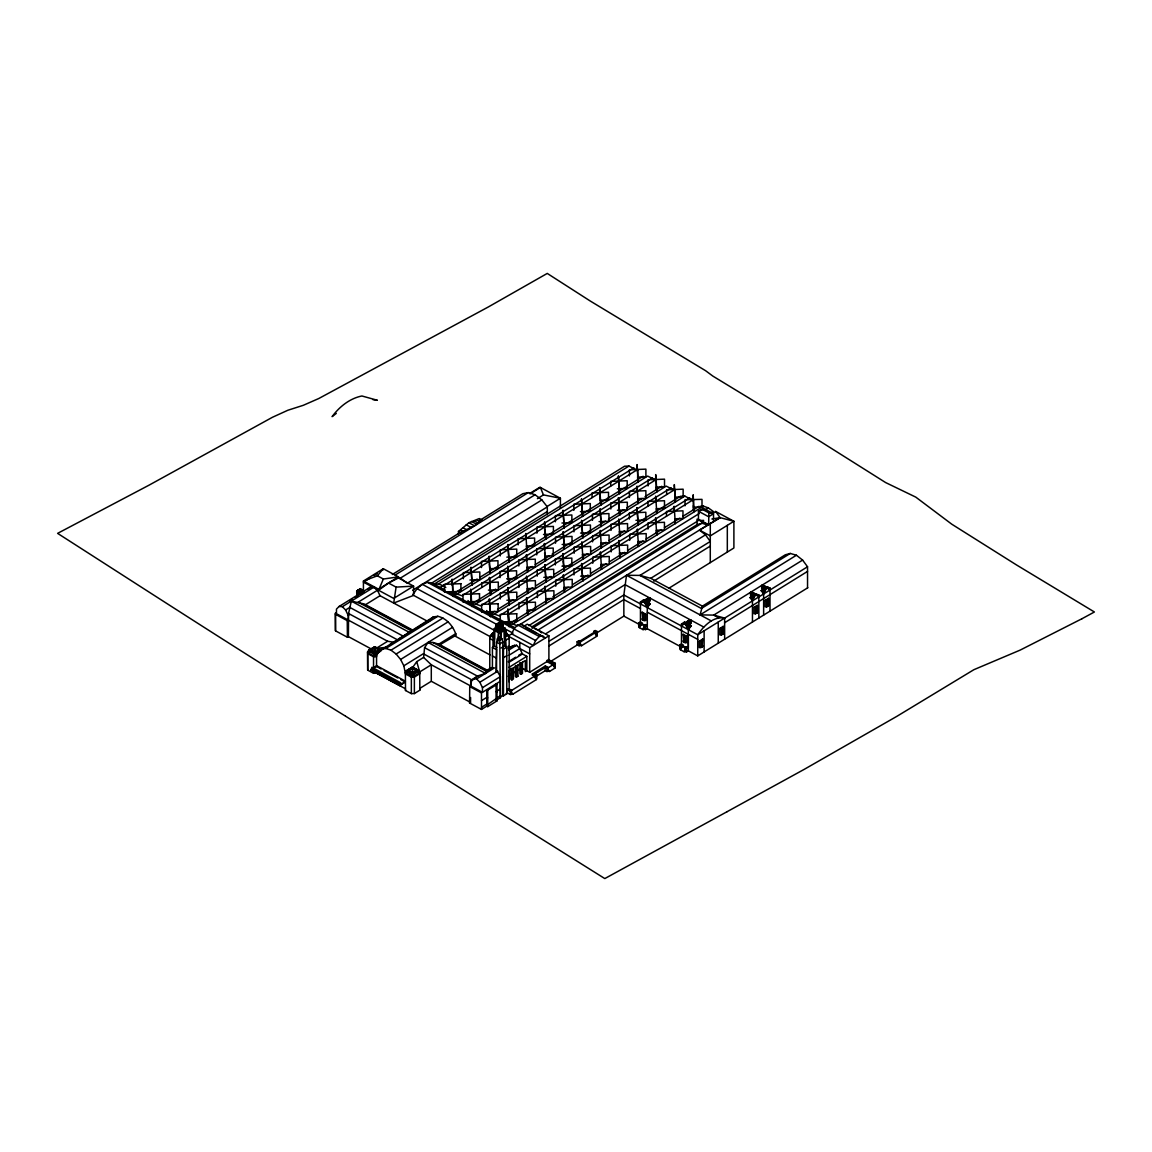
<?xml version="1.0" encoding="UTF-8"?>
<svg xmlns="http://www.w3.org/2000/svg" width="1152" height="1152" viewBox="0 0 1152 1152"><rect width="100%" height="100%" fill="white"/><g stroke="black" fill="none" stroke-linecap="round" stroke-linejoin="round"><path stroke-width="1.5" d="M374.4 656.222L374.4 654.25C388.224 649.195 374.285 646.949 369.144 650.189L368.554 653.083L374.4 656.222L374.645 646.776L380.448 649.958L374.99 653.342L369.144 650.189M381.082 650.851L375.638 654.221L375.624 656.208L374.99 655.862M406.368 673.43L406.325 670.752L411.782 667.368L418.896 671.198L418.896 673.186L418.853 670.493L412.459 667.138L406.958 670.55L406.368 673.43L412.805 676.224L412.459 667.138L406.368 671.458L412.214 674.597L418.853 670.493M452.088 585.23L452.088 579.11L453.24 596.563L452.664 591.667M470.707 595.253L470.707 589.133L471.859 606.586L470.707 596.794M489.154 562.291L489.154 556.171L490.306 573.61L489.154 563.818M507.758 572.314L507.758 566.194L508.91 583.632L507.758 573.84M525.787 538.07L525.787 533.477L526.939 550.93L526.363 546.034L534.6 545.702L534.6 538.042L518.126 538.718L518.126 544.838M526.608 603.734L526.608 597.614L527.76 615.053L527.184 610.171L535.421 609.826L535.421 602.179L518.947 602.842L518.947 608.962M526.579 580.68L526.579 576.086L527.731 593.525L527.155 588.629L535.392 588.298L535.392 580.651L518.918 581.314L518.918 587.434M526.478 560.722L526.478 554.602L527.63 572.054L527.054 567.158L535.291 566.827L535.291 559.166L518.803 559.829L518.803 565.963M544.406 549.619L544.406 543.499L545.558 560.952L544.594 552.787M544.579 526.435L544.579 521.842L545.731 539.294L544.579 529.502M545.083 592.301L545.083 586.181L546.235 603.619L545.659 598.723L553.91 598.392L553.91 590.731L537.422 591.408L537.422 597.528M563.026 559.642L563.026 553.522L564.163 570.974L563.026 561.182M563.4 579.427L563.4 574.834L564.552 592.272L563.976 587.376L572.213 587.045L572.213 579.398L555.739 580.061L555.739 586.181M581.818 548.006L581.818 541.886L582.97 559.339L582.394 554.443L590.63 554.098L590.63 546.451L574.157 547.114L574.157 553.234M599.702 493.848L599.702 487.728L600.854 505.166L599.702 495.374M600.278 536.587L600.278 530.467L601.43 547.906L600.854 543.01L609.091 542.678L609.091 535.032L592.618 535.694L592.618 541.814M600.422 556.502L600.422 551.909L601.574 569.347L600.998 564.451L609.25 564.12L609.25 556.474L592.762 557.136L592.762 563.256M618.739 525.154L618.739 519.034L619.891 536.472L619.315 531.576L627.552 531.245L627.552 523.598L611.064 524.261L611.064 530.381M618.826 545.112L618.826 540.518L619.978 557.957L619.402 553.061L627.638 552.73L627.638 545.083L611.165 545.746L611.165 551.866M637.07 490.723L637.07 486.13L638.222 503.582L637.646 498.686L645.883 498.341L645.883 490.694L629.41 491.357L629.41 497.477M637.085 470.693L637.085 464.573L638.237 482.026L637.661 477.13L645.898 476.784L645.898 469.138L629.424 469.8L629.424 475.92M637.358 535.176L637.358 529.056L638.51 546.494L637.934 541.598L646.171 541.267L646.171 533.621L629.683 534.283L629.683 540.403M655.618 523.858L655.618 517.738L656.77 535.176L656.194 530.28L664.445 529.949L664.445 522.302L647.957 522.965L647.957 529.085M655.675 502.286L655.675 496.166L656.827 513.605L656.251 508.709L664.488 508.378L664.488 500.731L648.014 501.394L648.014 505.987M655.704 479.189L655.704 474.595L656.856 492.048L656.28 487.152L664.517 486.806L664.517 479.16L648.043 479.822L648.043 485.942M674.165 512.381L674.165 506.261L675.317 523.714L674.741 518.818L682.978 518.472L682.978 510.826L666.49 511.488L666.49 516.082M674.309 490.738L674.309 484.618L675.461 502.056L674.885 497.16L683.136 496.829L683.136 489.182L666.648 489.845L666.648 494.438M685.008 505.814L685.008 499.694L702 499.378L702 507.024L693.504 507.182M681.48 623.981L682.776 624.686L685.771 622.843L684.461 622.138L681.48 623.981L681.48 643.882L679.709 644.976L680.299 649.685L684.058 651.715L686.563 651.917L686.563 648.576L688.32 647.482L688.32 634.32M669.067 588.125L733.896 547.992L733.896 521.28L720.13 517.651L710.294 523.728L710.28 562.608M496.987 684.389L496.987 700.891L496.066 700.402L496.066 683.899L496.987 684.389L487.714 690.12L486.792 689.63L486.792 706.147L481.493 709.43L469.57 703.022L469.742 686.592L470.722 685.987L471.528 680.861L478.037 675.821L485.554 673.416L485.683 671.098L491.27 667.642L493.013 667.757M469.57 703.022L470.549 702.418L470.606 697.493M492.854 634.522C492.394 631.843 495 634.478 493.819 635.746L491.645 635.285L492.437 633.37L493.992 633.974L493.819 635.011L491.645 634.536L492.883 633.254L492.941 635.976M499.738 639.648L499.68 636.912L500.962 638.15L500.616 639.418L498.442 638.942L498.758 631.714L504.274 629.352L504.216 628.33L504.518 639.115L506.146 639.979L509.17 638.107L508.334 634.939L505.958 633.658L504.85 627.682L504.922 635.674L506.117 636.322L508.334 634.939M506.146 646.819L504.936 629.006L504.893 635.17L506.966 635.486L507.125 633.715L506.016 632.995L505.987 634.262M708.84 512.856L713.52 513.734L708.653 516.744L698.458 511.243L702.936 509.674L708.84 512.856L708.653 524.693L698.458 519.206L698.458 511.243L703.31 508.234L713.52 513.734L713.52 521.683M494.05 634.147L493.33 633.355L491.803 634.018L492.941 634.622M504.878 634.853L506.016 632.995L506.088 635.717M642.11 612.187L642.845 613.843L645.754 614.16L645.754 620.597L642.845 620.294L642.11 612.187L645.754 614.16M642.053 619.531L642.11 618.638M683.136 634.277L683.87 635.933L686.779 636.25L686.779 642.686L683.87 642.384L683.136 634.277L686.779 636.25M683.078 641.621L683.136 640.728M496.541 625.594L496.742 624.038L498.816 622.987L503.035 624.874L503.366 627.696L500.645 629.381L496.742 628.862L495.648 627.854L495.835 625.018L500.299 623.405L502.013 623.938L502.2 625.478M495.648 627.854L495.835 625.018L497.837 623.347L501.638 624.514L503.366 627.696M807.538 587.909L807.538 566.77L802.598 560.088L796.435 555.235L790.272 553.45L785.318 554.803L702.418 606.139L650.75 578.318L639.965 575.41L626.515 575.28L623.851 594.979L623.851 616.118L596.765 632.894M398.938 638.928L413.078 630.302L364.075 603.922L351.317 601.142L348.581 613.512L348.394 636.638L347.414 637.243L335.491 630.835L335.434 613.152L335.491 630.835M648.878 602.971L650.376 599.011L649.8 598.003L646.632 598.982L641.765 602.611L640.454 601.906L640.454 621.806L638.698 622.886L638.698 626.141L639.274 627.61L643.046 629.626L647.294 628.747L647.294 605.592L650.29 603.734L648.878 602.971L645.883 604.829L643.824 601.704L642.125 601.776M682.776 624.686L684.835 623.794L686.894 626.904L689.89 625.061L691.056 622.886L690.826 620.078L687.658 621.058M724.637 639.245L724.637 618.091L713.722 615.11L700.085 614.88L702.418 606.139M484.33 669.341L487.814 670.536L438.797 644.155L432.965 642.485L428.069 642.456L424.584 647.669L423.605 657.418L431.294 664.776L482.458 692.323L482.458 687.686L479.851 682.258L476.597 678.96L473.328 678.744L470.722 681.365L470.722 685.987M388.512 583.042L396.086 587.117L393.71 603.058L413.597 595.382L413.597 586.109L398.462 577.958L388.512 583.042L378.576 590.27L363.427 582.134M501.206 648L504.518 645.941L506.779 647.165L506.779 693.821L506.146 693.475L507.182 692.842L510.307 694.512L512.842 694.181L536.472 679.536L536.818 674.842L534.931 673.834M536.386 676.181L545.112 670.781L549.518 671.458L554.962 668.088L555.307 663.307L548.309 659.549L546.912 661.608L529.704 672.264L522.907 668.606M550.382 661.608L577.138 645.034L581.558 645.71L596.794 636.278L597.139 631.498L595.253 630.475L593.856 631.354L593.856 632.549L578.606 641.981L579.485 642.456M702.936 509.674L703.31 508.234M489.773 669.139L489.773 638.496L490.608 635.299L493.531 633.6L492.034 635.789M496.066 700.402L500.4 697.723L500.4 676.584L496.57 669.917L496.57 642.168L497.405 638.957L500.126 637.013L500.616 639.418M753.682 598.104L755.597 594.907L757.526 595.728L758.851 594.907L750.658 592.243L751.219 596.779L753.682 598.104L752.458 598.853L752.458 622.008M764.842 591.192L766.771 587.995L768.686 588.816L770.011 587.995L761.832 585.331L762.379 589.867L764.842 591.192L763.632 591.941L763.632 615.096M400.838 679.565L405.389 682.013L399.701 685.541L370.872 670.018L376.56 666.49L376.56 656.698L378.115 651.96L433.325 616.91L437.803 616.291C446.933 618.307 453.499 626.587 456.192 635.17L439.315 645.106L481.234 667.67M429.725 620.914L430.099 619.776L414.504 629.424M498.83 639.446L498.902 637.229L500.789 637.632L498.946 638.122L499.234 637.027M521.438 624.283L523.742 626.4L527.299 624.197L548.899 635.818L529.704 647.698L508.118 636.077L511.675 633.874L513.979 628.906L517.709 624.874L521.438 624.283L545.342 638.021L539.165 634.709M543.038 635.904L539.294 636.494L535.565 640.526L533.261 645.494L511.675 633.874M398.462 577.958L398.462 576.878L383.342 579.024L378.576 590.27L393.71 598.421L413.597 586.109L396.086 587.117M499.925 637.502L498.83 638.698L500.616 638.669L499.68 636.912L498.442 638.942M639.274 627.61L642.024 623.765L640.454 621.806M643.046 629.626L644.04 625.68L645.797 624.586L647.294 625.406L645.538 626.486L645.538 629.827L644.04 627.926M680.299 649.685L683.05 645.854L681.48 643.882M684.058 651.715L686.002 648.374M529.704 653.875L519.811 648.547L516.557 645.25L512.438 646.042L511.272 647.971L508.118 646.272M492.437 633.37L493.762 633.974M491.645 635.285L492.854 633.787M493.819 635.746L494.669 628.531L494.525 639.317L493.013 640.253L493.013 647.078M498.442 638.194L500.962 638.15M504.878 634.118L506.002 633.096M416.736 661.666L412.315 667.944L405.389 672.221L405.504 690.494L411.35 693.634L414.374 693.576L419.832 690.192L419.717 671.933L416.736 661.666L423.605 657.418M445.234 590.198L431.856 582.998L427.435 582.307L422.266 584.309L417.096 588.715L412.675 594.878L490.781 636.941M536.472 679.536L532.296 674.035L545.342 665.957L548.467 667.642L546.998 671.803L546.998 668.549L552.888 664.834L554.962 668.088M577.138 645.034L577.138 641.779L578.606 640.872L580.493 641.88L579.024 646.056L579.024 642.802L594.72 633.024L596.794 636.278M640.454 603.907L643.45 600.048L644.76 600.754L646.632 598.982M647.294 607.594L650.29 603.734M681.48 625.997L684.461 622.138M688.32 629.683L691.315 625.824L689.89 625.061M724.637 618.091C713.002 616.046 703.8 626.098 697.738 634.752L697.738 655.891L688.32 650.822L686.563 651.917L685.051 650.016L685.051 647.77L686.808 646.675L688.32 647.482M392.328 574.502L458.957 533.246L474.523 525.773L481.867 519.941L479.29 518.558L468.893 522.734L458.482 531.446L458.482 534.053M383.314 569.822L383.314 568.728L363.427 581.04L377.352 575.798L383.314 568.728L398.462 576.878L378.576 589.19L363.427 581.04L363.427 591.394M699.293 641.174L702.158 640.757L702.691 639.072L699.293 641.174L699.293 647.626L702.158 647.194L702.691 639.072M719.813 628.474L722.678 628.042L723.211 626.357L719.813 628.474L719.813 634.91L721.354 634.954L723.37 633.701L723.37 627.25M754.013 607.291L756.893 606.874L757.411 605.189L754.013 607.291L754.013 613.742L755.554 613.771L757.584 612.518L757.584 606.067M765.173 600.379L768.053 599.962L768.586 598.277L765.173 600.379L765.173 606.83L766.728 606.859L768.744 605.606L768.744 599.17M495.576 628.416L496.742 630.634L500.645 631.152L503.366 629.453L503.294 626.501M498.384 623.448L502.186 626.976L502.387 630.518M428.17 621.619L380.045 595.714L377.438 590.27L374.17 586.987L370.915 586.771L339.091 606.47L336.47 609.091L336.47 613.714L387.634 641.261L392.818 642.125M368.294 589.378L370.915 586.771M488.65 670.262L491.27 667.642M412.459 667.138L418.262 670.32L418.853 672.48M379.238 649.253L374.947 651.902L370.354 649.44L374.645 646.776L380.448 650.506M431.179 618.811L433.325 616.91M356.89 592.661L356.861 590.875L360.288 588.672L363.874 590.731L360.158 593.035L360.158 594.418L356.89 592.661L357.898 590.17L360.374 589.55L363.542 590.947M336.298 413.395L332.093 416.65C339.293 406.829 349.776 398.39 361.915 395.986L377.352 400.262L373.032 399.701M408.168 669.787L406.958 670.55L412.805 673.69L418.262 670.32L412.618 668.894L408.168 669.787L412.762 672.264L417.053 669.614M364.954 581.184L369.547 578.347M374.141 575.51L377.194 573.61M360.605 588.974L356.89 591.278L360.158 593.035M362.866 590.069L360.461 591.552L360.49 592.834M363.542 590.558L360.49 592.459L357.221 590.688M360.85 594.403L360.85 593.021L363.902 591.134L361.354 589.766M349.589 600.97L352.498 599.17M355.421 597.355L358.33 595.555M361.238 593.755L364.162 591.941M339.091 606.47L342.346 606.686L374.17 586.987M395.165 575.035L528.278 492.61L535.075 494.741L541.872 499.925L547.315 506.88L547.315 514.728M529.675 493.546L539.914 487.21L560.405 498.254L560.405 508.162M530.15 493.805L540.389 487.469L543.442 494.899L560.405 498.254L547.243 506.405M342.346 606.686L345.614 609.984L350.323 607.061M357.955 602.338L377.438 590.27M396.346 576.821L400.421 578.102L535.075 494.741M347.414 637.243L347.242 620.64L348.221 620.035L348.221 615.413L349.042 614.909M364.939 605.059L380.045 595.714M537.394 498.658L543.442 494.899M541.872 499.925L407.218 583.301L400.421 578.102M412.675 590.256L547.315 506.88M431.856 582.998L547.315 511.517M628.978 466.056L624.571 466.229L434.045 584.179L438.451 584.021L628.978 466.056L637.546 470.448M438.682 588.413L444.802 584.626M438.451 584.021L443.362 585.778L633.874 467.813M477.13 579.053L452.664 594.202L450.461 591.739M480.096 577.224L643.176 476.251M637.661 479.664L637.661 469.469L452.664 584.006L452.664 594.202L457.07 594.029L647.597 476.078L654.941 479.592M381.038 650.131L375.192 646.992L368.554 651.096L368.554 653.083L368.51 650.39L374.602 646.819M405.504 690.494L405.389 688.738L376.56 673.214L373.536 673.272L367.69 670.133L367.574 651.874L373.032 648.49M387.634 641.261L376.07 648.432L386.064 647.323M652.493 477.835L461.966 595.8L457.07 594.029M378.115 651.96L385.603 647.323M390.096 644.53L397.598 639.893L348.581 613.512M381.341 649.08L385.834 648.475L437.803 616.291M385.834 648.475L390.974 650.189L442.958 618.005M495.662 589.133L471.283 604.224L467.971 600.538M498.715 587.232L532.238 566.482M535.291 564.595L549.014 556.099M552.053 554.213L605.405 521.179M608.443 519.293L623.693 509.861M626.746 507.974L641.981 498.542M645.034 496.656L661.795 486.274M370.872 670.018L376.56 665.64L405.389 681.163L399.701 685.541M656.28 489.73L656.28 479.491L471.283 594.029L471.283 604.224L475.69 604.051L666.202 486.101L674.784 490.493M390.974 650.189L396.13 654.019L448.114 621.835M671.098 487.858L480.586 605.822L475.69 604.051M396.13 654.019L400.608 659.462L452.592 627.278M419.832 690.192L419.717 688.45L431.294 681.278L431.294 664.776L419.717 671.933L419.832 673.69L414.374 677.059L411.35 677.117L405.504 673.978L403.834 665.798L423.317 653.746L472.32 680.126M438.797 644.155L455.818 633.614M494.482 611.41L489.888 614.246L486.59 610.56M497.534 609.509L512.827 600.048M517.406 597.211L532.699 587.736M535.752 585.85L551.045 576.389M554.112 574.488L587.736 553.666M590.803 551.765L606.096 542.304M609.149 540.418L624.442 530.942M627.494 529.056L680.414 496.296L684.821 496.123L693.389 500.515M674.885 499.709L674.885 489.514L489.888 604.051L489.888 614.246L494.294 614.074L684.821 496.123M689.717 497.88L499.205 615.845L494.294 614.074M412.805 676.224L413.438 676.555L413.438 674.582L418.896 671.198M413.438 676.555L418.896 673.186M496.066 627.71L494.006 628.992L494.093 630.317L498.514 632.693L500.803 632.65L504.922 630.101L504.274 629.352M549.792 598.709L508.507 624.269L506.304 621.806M552.845 596.822L568.138 587.347M572.717 584.51L588.01 575.05M591.062 573.149L606.355 563.688M609.408 561.787L624.701 552.326M627.768 550.44L643.046 540.965M646.114 539.078L661.392 529.603M664.459 527.717L679.752 518.256M682.805 516.355L699.019 506.318M693.504 509.731L693.504 499.536L508.507 614.074L508.507 624.269L512.914 624.096L703.44 506.146L708.336 507.902L713.232 511.416L710.179 513.302M489.773 638.496L493.013 640.253L492.984 636.581L494.064 635.386M519.336 624.917L699.192 513.562M705.283 509.789L708.336 507.902M499.81 697.406L502.834 695.534L502.834 642.038L501.998 638.87L499.781 640.238L500.4 697.723M492.422 668.102L492.422 647.453L494.525 646.142L494.41 628.747M528.811 625.594L697.982 520.862M502.834 642.038L499.81 643.91L496.57 642.168M700.949 520.546L703.656 520.358M712.613 513.317L715.637 511.459L733.896 521.28L710.28 535.896L699.494 530.093L710.294 523.728M531.893 626.918L697.032 524.678L701.842 523.238L707.832 524.923L720.13 517.651L715.637 511.459M495.979 671.76L496.57 648.994M532.109 628.315L701.842 523.238M502.834 695.534L503.467 695.88L503.467 649.21L506.779 647.165M535.104 629.165L538.099 630.014L707.832 524.923L697.032 519.12L697.032 524.678M508.32 648.59L512.438 646.042M708.653 524.693L711.086 523.195M508.464 648.907L514.584 645.12M508.925 649.973L516.557 645.25M503.467 657.734L506.779 655.69M509.141 655.157L519.811 648.547L519.811 642.384M545.616 633.83L625.032 584.654L703.714 627.019M650.75 578.318L710.28 541.454L705.485 534.845L639.965 575.41L701.381 608.472L790.272 553.45M473.328 678.744L478.037 675.821M470.722 681.365L471.528 680.861M476.597 678.96L494.525 667.858M508.219 661.838L515.664 657.23M518.63 655.387L521.611 653.544L526.81 656.338L526.81 670.709L525.341 671.616L525.355 660.485L508.939 670.651L508.939 681.768M509.026 662.27L522.432 653.976L519.811 648.547M479.851 682.258L497.794 671.155M548.899 641.376L623.851 594.979L697.738 634.752L807.538 566.77M508.939 667.397L526.81 656.338M548.899 646.013L623.851 599.602L640.454 608.544M653.803 581.054L710.28 546.091M482.458 687.686L500.4 676.584M508.219 676.21L520.128 668.837M481.493 709.43L481.493 692.914L500.4 681.206M511.906 679.925L511.906 668.808L510.826 668.232L510.826 679.349L511.906 679.925L513.418 678.989L513.418 667.872M515.362 667.008L515.362 676.541L516.442 677.117L517.925 676.195L517.925 665.078M519.898 662.602L519.898 673.733L520.978 674.309L522.475 673.387L522.475 662.27M640.454 601.906L643.45 600.048M481.493 700.661L486.792 697.378L487.714 697.867M500.4 688.954L496.066 691.632L496.987 692.122M642.859 601.445L648.461 597.989M643.824 601.704L649.8 598.003M597.139 634.838L595.742 634.608L595.742 632.362L597.139 631.498M644.774 602.482L650.376 599.011M645.523 603.605L650.045 600.811M507.182 692.842L507.182 689.573L508.651 688.666L511.776 690.35L510.307 694.512L510.307 691.258L534.398 676.282M532.296 675.144L538.099 671.558M542.448 668.866L545.342 667.066L545.342 665.957M533.534 674.698L546.581 666.619M500.4 695.635L487.714 704.549L486.792 704.045L481.493 707.314M536.818 678.096L535.421 677.88L535.421 675.72L536.818 674.842M555.307 666.648L553.91 666.432L553.91 664.186L555.307 663.307M503.467 695.88L506.779 693.821M486.792 706.147L487.714 706.637L496.987 700.891M638.698 626.141L640.267 625.896L640.267 623.736L642.024 622.656M644.976 626.299L645.797 624.586M683.136 623.866L689.472 620.064M684.835 623.794L690.826 620.078M700.085 614.88L796.435 555.235M685.8 624.571L691.402 621.101M686.534 625.694L691.056 622.886M688.32 650.822L688.32 627.667L691.315 625.824M802.598 560.088L713.722 615.11L718.661 617.774M752.458 600.869L749.995 597.528L751.219 596.779M763.632 593.957L761.155 590.616L762.379 589.867M679.709 648.23L681.293 647.986L681.293 645.826L683.05 644.731M724.637 622.728L807.538 571.406M697.738 655.891L807.782 587.765M727.085 811.699L604.8 878.573L345.586 716.198M727.128 811.67L804.211 769.363L896.76 716.4L973.901 669.686L1020.168 650.102L1081.915 618.754M1081.93 618.754L1094.4 611.986L1016.568 564.984L951.768 524.189L915.768 497.117L885.614 482.558L820.814 441.734L712.829 376.085L705.629 370.728L590.429 301.133L547.258 273.427L488.448 306.893L318.744 398.534L303.322 405.302L287.885 410.242L272.462 417.269L149.04 485.165L57.6 533.362C153.173 594.605 248.342 656.424 345.067 715.867M485.683 671.098L487.814 670.536M506.894 634.464L506.462 633.096L504.95 633.758L507.298 634.968M491.976 634.752L493.704 634.421L492.898 633.485M506.074 634.363L507.125 633.715L506.462 633.096M528.278 492.61L522.835 493.704L479.765 520.373L481.867 519.941M711.893 519.005L720.13 517.651M617.314 488.765L627.192 488.376L627.192 480.715L610.718 481.392L610.718 485.971M600.278 500.27L608.515 499.939L608.515 492.293L592.042 492.955L592.042 497.549M580.421 511.618L590.299 511.214L590.299 503.568L573.826 504.23L573.826 510.35M617.414 510.25L627.307 509.846L627.307 502.2L610.819 502.862L610.819 508.982M561.974 523.022L571.867 522.634L571.867 514.973L555.394 515.635L555.394 521.77M599.054 521.626L608.947 521.222L608.947 513.576L592.459 514.238L592.459 520.358M635.947 520.315L645.84 519.926L645.84 512.266L629.366 512.942L629.366 519.062M543.514 534.456L553.406 534.067L553.406 526.406L536.918 527.069L536.918 533.189M580.55 533.074L590.443 532.67L590.443 525.024L573.955 525.686L573.955 531.806M562.133 544.478L572.011 544.075L572.011 536.429L555.538 537.091L555.538 543.211M506.866 557.15L516.744 556.747L516.744 549.101L500.27 549.763L500.27 555.883M544.982 556.056L553.219 555.725L553.219 548.064L536.746 548.741L536.746 554.861M489.73 568.714L497.966 568.382L497.966 560.722L481.493 561.398L481.493 567.518M561.946 566.136L571.838 565.747L571.838 558.086L555.35 558.749L555.35 564.883M469.93 580.018L479.822 579.614L479.822 571.968L463.349 572.63L463.349 578.75M506.678 578.808L516.571 578.405L516.571 570.758L500.098 571.421L500.098 577.541M543.816 577.368L553.709 576.965L553.709 569.318L537.221 569.981L537.221 576.101M580.565 576.158L590.443 575.77L590.443 568.109L573.97 568.771L573.97 574.891M488.405 590.126L498.298 589.723L498.298 582.077L481.81 582.739L481.81 587.333M506.909 600.221L516.787 599.818L516.787 592.171L500.314 592.834L500.314 598.954M700.488 506.261L703.44 506.146M367.574 651.874L367.69 653.616L373.536 656.77L376.56 656.698M506.059 633.715L505.57 633.11L506.664 633.341L505.109 634.493M512.914 624.096L517.81 625.867M763.042 585.216L768.355 587.995M761.832 585.331L768.686 588.816M761.256 586.31L765.878 588.802M761.458 587.952L765.187 589.954M761.155 590.616L763.632 591.941M751.882 592.128L757.195 594.907M755.05 594.389L757.526 595.728M750.658 592.243L755.597 594.907M750.096 593.222L754.704 595.714M750.283 594.864L754.013 596.866M749.995 597.528L752.458 598.853M626.515 575.28L711.187 620.87M645.883 604.829L647.294 605.592M686.894 626.904L688.32 627.667M476.986 519.984L479.578 521.366M647.294 612.23L697.738 639.389M474.48 520.978L477.806 522.778M471.557 521.482L476.654 524.232M468.893 522.734L474.523 525.773M466.214 524.794L471.298 527.544M642.024 623.765L645.797 625.795M683.05 645.854L686.808 647.87L686.808 646.675M463.291 527.918L466.603 529.704M638.698 622.886L640.267 623.736M641.218 624.269L645.538 626.486M679.709 644.976L681.293 645.826M682.229 646.358L686.563 648.576M623.851 616.118L638.942 624.24M647.294 628.747L679.925 646.301M460.786 530.021L463.363 531.403M458.482 531.446L461.059 532.829M593.856 631.354L595.742 632.362M593.856 632.549L594.72 633.024M577.138 641.779L579.024 642.802M525.283 627.235L536.083 633.038M517.709 624.874L539.294 636.494M448.2 591.797L514.771 627.638M427.435 582.307L535.565 640.526M422.266 584.309L497.376 624.744M503.626 628.114L513.014 633.168M417.096 588.715L495.331 630.835M498.514 632.693L498.082 641.232M546.912 660.413L553.91 664.186M546.912 661.608L552.888 664.834M500.803 638.222L501.998 638.87M490.608 635.299L492.984 636.581M377.352 575.798L383.342 579.024M545.342 667.066L546.581 667.742M546.998 668.549L545.112 667.526L545.112 670.781M492.422 647.453L495.979 649.368M532.296 674.035L535.421 675.72M515.362 665.424L516.442 666L516.442 677.117M454.522 635.803L490.061 654.941M492.422 655.978L495.979 657.893M516.845 675.619L517.925 676.195M357.898 590.17L360.461 591.552L360.288 588.672L359.914 590.371M356.861 590.875L360.85 593.021M356.789 593.136L356.789 596.448L356.702 591.523L356.789 593.136L358.834 594.245M366.494 605.894L391.334 619.258M394.445 620.942L413.064 630.965M358.387 602.323L411.336 630.835M432.965 642.485L485.914 670.982M351.317 601.142L408.802 632.088M428.069 642.456L485.554 673.416M507.182 689.573L510.307 691.258M350.006 607.522L402.955 636.034M424.584 647.669L477.533 676.181M335.491 614.318L347.242 620.64M469.742 686.592L481.493 692.914M348.394 636.638L371.938 649.325M431.294 681.278L470.549 702.418M375.638 654.221L368.51 650.39M413.438 674.582L406.325 670.752M368.554 651.096L374.4 654.25M376.56 666.49L381.11 668.952M384.149 670.579L397.8 677.938M370.872 669.154L399.701 684.677M502.632 627.581L504.85 628.776L504.85 634.349L506.894 633.715L506.966 635.486M494.726 629.539L498.758 631.714M494.525 646.142L496.886 647.424M689.098 498.139L693.23 500.587M670.478 488.117L674.626 490.565M651.874 478.094L654.624 479.722M443.362 585.778L445.81 587.534M699.494 530.093L705.485 534.845M538.099 630.014L541.699 632.866M500.299 623.405L496.93 627.077L496.742 630.634M767.534 586.67L770.011 590.011M580.493 644.054L581.558 645.71M548.467 669.802L549.518 671.458M510.754 690.926L512.842 694.181M400.608 659.462L403.834 665.798M345.614 609.984L348.221 615.413M500.515 631.67L500.962 638.885M768.744 605.606L768.586 598.277M757.411 611.64L757.584 612.518M723.37 633.701L723.211 626.357M702.691 645.523L702.85 646.402M693.403 505.598L693.792 511.949L693.216 494.77L693.216 500.89M503.294 628.258L503.366 629.453M374.803 648.547L374.947 651.902M504.893 633.931L505.181 635.53M506.117 629.64L506.117 636.322M770.011 587.995L770.011 611.15M768.053 599.962L768.053 606.398M766.728 600.408L766.728 606.859M758.851 594.907L758.851 618.062M756.893 606.874L756.893 613.31M755.554 607.32L755.554 613.771M727.315 525.355L727.315 552.053M722.678 628.042L722.678 634.493M721.354 628.502L721.354 634.954M718.258 622.051L718.258 643.19M704.117 630.806L704.117 651.946M702.158 640.757L702.158 647.194M700.834 641.203L700.834 647.654M685.253 636.336L685.253 642.787M683.87 635.933L683.87 642.384M644.227 614.246L644.227 620.698M642.845 613.843L642.845 620.294M578.606 640.872L578.606 641.981M548.899 635.818L548.899 660.874M529.704 647.698L529.704 672.264M520.978 663.192L520.978 674.309M509.17 638.107L509.17 689.818M508.651 688.666L508.651 689.789M504.418 628.546L504.518 645.941M501.206 632.405L501.206 639.403M500.645 631.152L499.464 623.736L497.304 623.938L497.952 625.162L500.126 625.45L501.638 624.514L500.99 623.275L495.907 626.141L500.558 627.566L503.093 625.997L503.035 624.874L499.464 623.736L498.571 631.195M495.576 626.659L495.648 629.611M487.714 690.12L487.714 706.637M414.374 677.059L414.374 693.576M412.214 674.597L412.214 676.584M411.35 677.117L411.35 693.634M373.536 656.77L373.536 673.272M367.69 653.616L367.69 670.133M363.874 590.731L363.874 592.128M460.901 583.675L460.901 591.336L444.427 591.998L444.427 584.338L460.901 583.675M471.01 567.403L472.162 584.842L471.01 567.403M489.312 599.155L490.464 616.608L489.312 599.155M489.47 577.512L490.622 594.95L489.47 577.512M498.125 603.72L498.125 611.366L481.651 612.043L481.651 604.382L498.125 603.72M507.931 609.178L509.083 626.616L507.931 609.178M507.974 587.606L509.126 605.045L507.974 587.606M507.931 544.536L509.083 561.974L507.931 544.536M516.744 613.742L516.744 621.389L500.27 622.066L500.27 614.405L516.744 613.742M544.882 564.754L546.034 582.192L544.882 564.754M563.054 510.408L564.206 527.861L563.054 510.408M563.198 531.864L564.35 549.317L563.198 531.864M581.486 499.003L582.638 516.442L581.486 499.003M581.63 563.544L582.782 580.997L581.63 563.544M581.63 520.459L582.782 537.898L581.63 520.459M600.12 509.011L601.272 526.45L600.12 509.011M618.494 497.635L619.646 515.074L618.494 497.635M618.379 476.15L619.531 493.603L618.379 476.15M637.027 507.715L638.179 525.154L637.027 507.715M505.296 634.19L506.966 634.738L506.03 633.211L505.296 634.19M479.52 593.698L463.032 594.36L463.032 602.021L479.52 601.344L479.52 593.698M499.781 640.238L497.405 638.957L499.781 640.238M400.579 682.69L371.909 667.253L371.909 668.621L400.579 684.058L400.579 682.69"/></g></svg>
